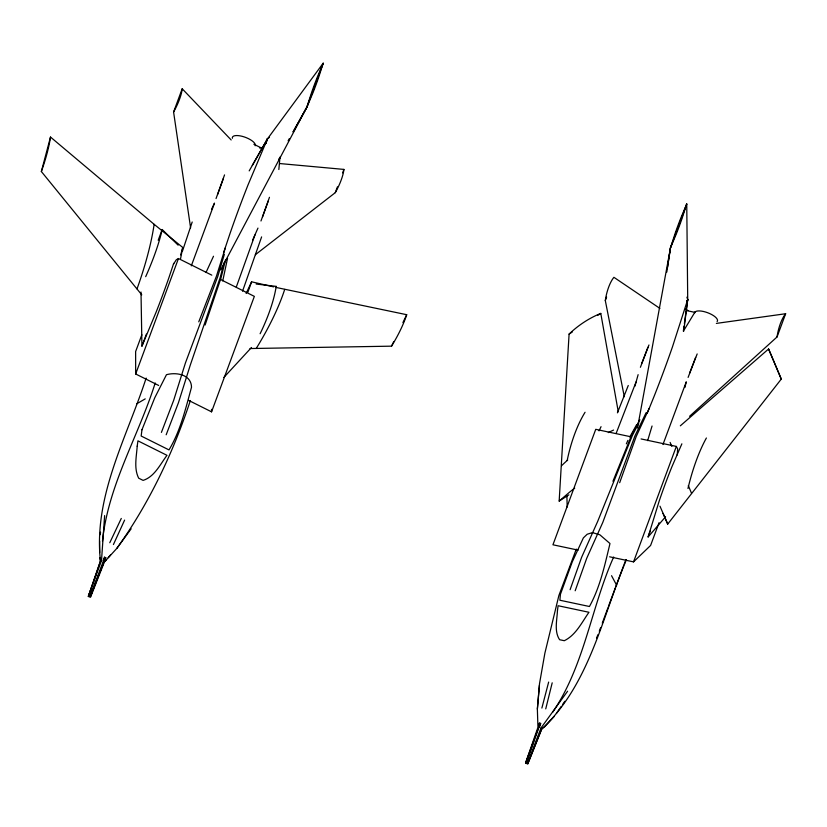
<?xml version="1.0" encoding="UTF-8"?>
<svg xmlns="http://www.w3.org/2000/svg" width="827" height="827" viewBox="0 0 827 827"><rect width="100%" height="100%" fill="white"/><g stroke="black" fill="none" stroke-linecap="round" stroke-linejoin="round"><path stroke-width="1.24" d="M568.883 494.846L559.166 501.059L569.09 334.098A56.722 31.199 -35.3 0 1 600.784 313.402L618.265 411.753M677.241 454.933L677.664 448.885L676.341 446.415L641.08 438.941M104.626 515.583L101.504 560.592L88.365 596.308L89.378 597.022L90.65 596.867L104.378 562.019L116.845 548.353L131.131 528.804M626.37 559.776C601.953 617.676 589.486 684.684 541.685 729.063L527.853 763.693L526.148 763.466L525.672 762.69L537.943 727.336L537.364 709.08L539.514 683.681L544.879 653.175L558.887 595.481L576.305 549.097M537.364 709.08L539.431 685.252M278.844 169.514L279.888 158.102A12.147 4.393 20.3 0 1 279.019 158.991M99.622 541.075L99.664 552.591M100.274 534.687L100.543 532.123M683.722 331.234L687.713 299.581L686.751 203.918L680.745 218.225A408.052 352.416 -28.1 0 0 675.173 233.266L670.47 247.852L637.493 427.983M683.34 331.151L684.032 326.096M684.384 323.574L687.713 299.581L686.906 297.172M538.718 726.892L539.276 723.046M666.8 272.093L670.47 247.852L686.751 203.918L682.048 218.504A408.052 352.416 -28.1 0 1 676.476 233.545L670.47 247.852L667.534 266.976M102.465 541.178C108.213 484.808 138.564 436.108 155.207 382.963M141.768 294.836L41.35 171.52L50.499 137.055L154.142 224.324L182.757 247.48L180.586 258.572M539.597 723.056L538.884 726.892L525.672 762.69M222.742 280.932L227.559 258.2M684.901 387.501L686.276 381.826L662.954 444.544M545.737 708.884L552.198 682.823M225.544 259.823L220.923 278.254L205.096 325.011M541.871 708.067L548.652 682.068M224.117 262.604L220.189 277.572L190.231 365.255L178.467 402.656L166.175 434.775M634.94 386.168L638.124 374.652M180.689 254.923L182.757 247.48M665.58 516.761L648.11 536.95L659.109 501.296A235.881 71.05 -76.7 0 1 671.844 466.924L681.872 443.82M279.092 159.642L279.815 157.182M224.365 254.271L217.811 276.383L185.455 362.877L173.691 400.278L161.41 432.397M647.644 440.636L652.058 426.008M540.424 723.232L526.22 762.432M225.326 247.914L216.488 276.042L198.759 321.848M224.541 174.9L216.043 198.563M269.468 197.302L260.97 220.974M173.691 263.389L169.039 277.303A235.881 50.798 -64.8 0 1 156.303 311.676L141.934 346.151L141.004 292.024M223.517 252.907L230.03 233.472A1322.084 1181.07 60 0 1 248.09 184.752L267.431 138.936L323.202 63.183L318.457 77.934A408.052 364.531 60 0 1 312.885 92.975L306.91 107.117L220.695 269.902M570.113 589.692L581.619 557.295L597.683 521.403L632.417 435.395L638.826 423M575.178 590.767L586.684 558.37L602.759 522.478L634.94 435.932L646.094 412.714M182.374 251.356L192.205 221.998M190.386 400.506C173.081 452.907 149.108 503.54 116.845 548.353M88.365 596.308L100.47 561.068C93.213 496.541 126.789 437.617 146.152 378.084M273.654 286.886L251.584 281.811L247.914 292.148M88.375 596.443L100.47 561.068L101.504 560.592M103.179 560.778L104.471 557.078M640.398 367.281L648.947 344.973M688.105 377.401L697.171 353.935M242.549 291.166L261.611 236.904M525.931 763.29L533.663 741.612M236.315 287L254.933 235.002M619.671 482.72L636.211 436.501L649.133 408.445M539.493 727.057L540.817 723.367M217.594 194.572L223.393 178.508M262.521 216.984L268.32 200.909M607.959 607.742L602.273 623.165M191.306 265.86L214.503 203.101L211.505 209.427M190.603 227.849L173.587 112.007L182.198 88.768L231.167 139.959M158.195 240.264L162.175 229.513L178.146 245.174M141.851 334.759L135.628 351.537L135.659 373.98L158.66 385.454M141.934 346.151L146.4 334.087M135.659 373.98L178.456 258.52L211.805 275.153M188.556 400.361L211.557 411.836L254.354 296.376L221.005 279.743M255.357 254.716L335.286 192.65L337.447 186.84M342.616 172.905L343.908 169.411L279.516 163.529M624.313 396.722L605.302 300.542L606.594 297.058M608.403 606.542L615.329 587.852M609.623 556.798L633.544 561.874L676.341 446.415M648.11 536.95L650.342 530.924M659.057 522.664L650.611 545.438L633.544 561.874M689.584 416.281L777.039 336.961L785.65 313.733L716.368 323.398M599.286 631.177L600.567 627.745M615.764 586.684L623.61 565.74M90.65 596.867L90.071 596.174L104.853 557.222M624.065 564.552L625.853 559.796M90.37 596.019L92.645 590.054M94.464 585.289L95.829 581.712M90.298 596.288L105.639 557.605M641.804 363.239L647.923 347.278M689.522 373.359L695.631 357.398M90.639 596.019L99.416 573.349M100.336 570.961L103.571 562.618L105.918 560.365M616.125 433.441L636.077 381.909M527.853 763.693L527.45 763.063L541.003 727.987L567.591 691.217M617.418 412.849L628.262 385.496M527.781 763.807L541.685 729.063L541.003 727.987M612.941 481.293L631.497 435.498L639.871 419.723M249.196 170.879L267.431 138.936L265.498 143.681L267.431 138.936L269.406 137.344M267.431 138.936L265.477 143.702L267.431 138.936L252.328 165.41M613.655 557.016C590.912 607.979 584.637 665.363 552.622 712.326M647.19 413.407L654.415 395.564A1322.084 1141.839 -28.1 0 0 672.475 346.844L687.713 299.581L686.73 301.814M257.972 228.097L252.659 240.016M596.515 638.062L598.004 634.619M626.359 443.841L627.92 440.346M113.423 544.548L124.608 520.1M206.006 272.497L213.5 256.246M246.136 293.461L251.584 281.811M109.784 542.729L121.28 518.436M250.033 348.539L391.543 346.162L393.714 341.665M402.914 322.571L406.708 314.705L276.115 287.455M599.027 430.867L601.053 426.68M629.771 437.018L636.573 424.799M288.116 140.828L289.367 138.585M103.902 561.14L105.928 557.801M684.291 329.684L694.969 312.068M173.505 264.092L176.296 259.771L178.456 258.52M556.375 713.401L561.316 706.33M562.722 704.304L564.841 701.275M104.378 562.019L103.571 562.618M663.058 513.433L667.709 524.08L781.267 379.097L768.583 348.984L680.332 425.822M108.234 557.636L110.549 554.917M223.859 377.443L251.491 347.485M554.255 716.43L544.497 726.912L541.127 729.28M559.166 501.059L569.379 492.313A137.127 75.495 -34.6 0 1 574.734 488.116M569.09 334.098L572.263 332.03M597.611 315.469L600.784 313.402M136.869 403.71L145.221 398.883M88.975 596.029L90.071 596.174M256.174 284.043L276.208 286.38M687.144 310.714L694.525 312.286M631.001 436.801L595.74 429.327L552.943 544.786L578.135 550.131M526.458 762.484L527.45 763.063M253.879 144.239L261.777 148.178M659.915 308.399L613.913 277.314A24.035 8.446 -78 0 0 605.302 300.542M611.546 575.695L616.632 585.247M667.709 524.08L662.53 512.068A137.127 2.14 66.9 0 0 659.977 506.186M99.84 557.708L100.491 561.306M566.877 495.538L567.188 507.054M211.557 409.334L211.557 411.836M162.175 229.524A77.573 16.705 -64.8 0 1 145.686 276.673M154.142 224.324A106.249 26.319 -69.8 0 1 137.013 288.871M50.499 137.055A56.722 14.049 -69.8 0 1 41.35 171.52M259.647 148.012A12.147 4.393 20.3 0 1 261.839 147.868M343.908 169.411A24.035 6.42 -63.5 0 1 335.286 192.65M232.397 138.285A12.147 4.393 20.3 0 1 244.192 136.91A12.147 4.393 20.3 0 1 255.171 145.779M182.198 88.768A24.035 6.42 -63.5 0 1 173.587 112.007M276.197 286.39A77.573 24.686 -62.2 0 1 260.112 333.736M284.695 289.429A106.249 30.123 -57.1 0 1 256.287 348.363M406.708 314.705A56.722 16.085 -57.1 0 1 391.543 346.162M567.167 460.546A77.573 31.085 -79.4 0 1 585.061 412.27M561.605 465.663A106.249 58.428 -35.3 0 1 567.694 460.039M608.29 432.593A106.249 58.428 -35.3 0 1 613.562 430.071M694.556 313.133A12.147 4.393 20.3 0 1 707.643 312.72A12.147 4.393 20.3 0 1 717.123 321.548M777.039 336.961A24.035 8.446 -78 0 1 785.65 313.733M685.624 309.091A12.147 4.393 20.3 0 1 687.992 310.58M687.971 488.468A77.573 23.363 -76.7 0 1 706.392 438M670.128 442.424A106.249 1.054 67.5 0 1 671.834 446.446M688.322 485.614A106.249 1.054 67.5 0 1 691.496 493.202M768.583 348.984A56.722 0.558 67.5 0 1 781.267 379.097M560.427 594.293L559.879 600.237L589.444 606.501C600.144 587.18 604.816 564.913 609.985 543.525L599.844 534.79L592.432 532.609L587.17 534.252L583.376 537.881L572.274 561.843L560.427 594.293M557.439 610.791C557.036 620.064 554.028 631.446 559.61 639.716L564.303 640.708C575.85 635.126 581.877 622.338 588.958 612.269L558.091 605.726L557.439 610.791M137.199 446.177C136.507 456.566 133.716 468.444 138.688 478.182L143.102 480.384C154.484 476.848 160.242 464.247 166.992 455.326L137.933 440.832L137.199 446.177M141.965 429.771L141.159 436.025L168.997 449.909C180.472 430.908 185.641 408.538 191.513 387.212C191.326 374.528 176.285 371.933 166.454 374.714L154.763 397.766L141.965 429.771M307.995 103.52L306.91 107.117L293.13 131.834L306.91 107.117L323.202 63.183L317.227 77.324A408.052 364.531 60 0 0 311.655 92.366L307.995 103.52M687.713 299.581L686.917 302.041L687.713 299.581"/></g></svg>
